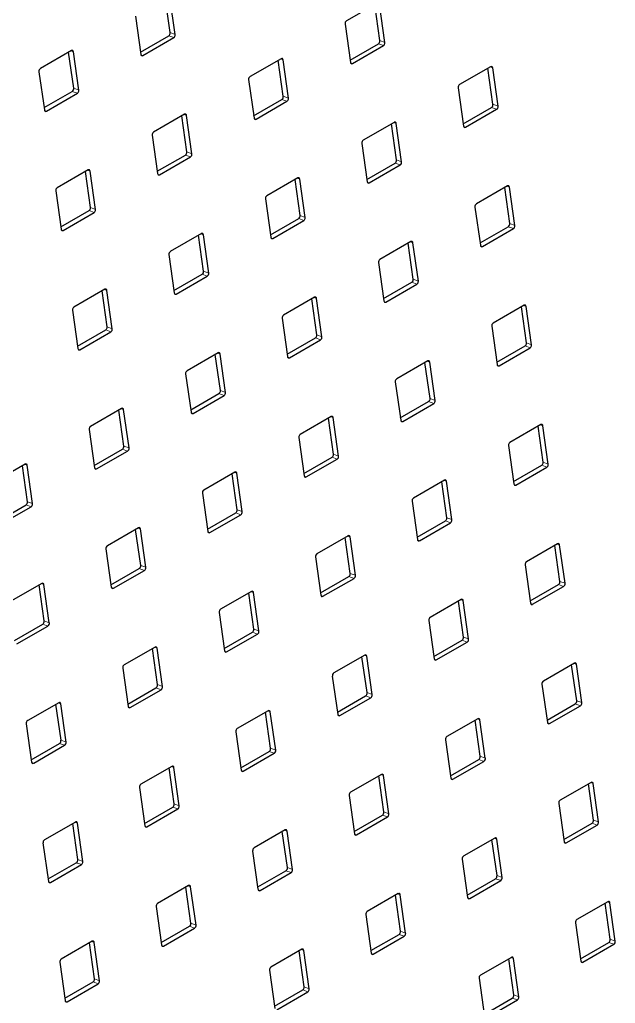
# Model space of a CAD drawing. Header units: millimetres. Extents: x -218071 to -203542, y 15363 to 51382.
# Drawn here: x -216912.12 to -216899.89, y 51063.83 to 51084.03 of the extents above; entities that cross this region are included whole.
import ezdxf

# ---------------------------------------------------------------- set-up
doc = ezdxf.new("R2010")
doc.units = ezdxf.units.MM
doc.header["$LTSCALE"] = 4
doc.layers.add('TPF-EQUIPEMENT', color=7, linetype='Continuous')

msp = doc.modelspace()

# ---------------------------------------------------------------- linework, layer by layer
at = {"layer": 'TPF-EQUIPEMENT', "color": 7, "linetype": 'Continuous', "lineweight": 25}
for p, q in [((-216909.03, 51083.766), (-216909.134, 51084.505)), ((-216908.926, 51083.727), (-216909.037, 51084.514)), ((-216904.774, 51084.373), (-216905.411, 51084.005)), ((-216904.727, 51083.601), (-216904.831, 51084.34)), ((-216904.622, 51083.562), (-216904.733, 51084.349)), ((-216909.744, 51084.106), (-216909.633, 51083.319)), ((-216905.44, 51083.941), (-216905.33, 51083.154)), ((-216909.64, 51083.367), (-216909.06, 51083.701)), ((-216909.592, 51083.295), (-216908.955, 51083.662)), ((-216905.336, 51083.202), (-216904.756, 51083.537)), ((-216905.288, 51083.13), (-216904.652, 51083.498)), ((-216911.058, 51083.395), (-216911.694, 51083.028)), ((-216911.01, 51082.623), (-216911.114, 51083.362)), ((-216910.906, 51082.584), (-216911.016, 51083.372)), ((-216906.754, 51083.23), (-216907.391, 51082.863)), ((-216906.602, 51082.419), (-216906.713, 51083.207)), ((-216906.707, 51082.458), (-216906.811, 51083.198)), ((-216902.451, 51083.065), (-216903.087, 51082.698)), ((-216902.403, 51082.293), (-216902.507, 51083.033)), ((-216902.299, 51082.254), (-216902.409, 51083.042)), ((-216911.724, 51082.963), (-216911.613, 51082.176)), ((-216907.42, 51082.799), (-216907.309, 51082.011)), ((-216903.116, 51082.634), (-216903.006, 51081.846)), ((-216911.62, 51082.224), (-216911.04, 51082.559)), ((-216911.572, 51082.152), (-216910.935, 51082.52)), ((-216907.316, 51082.059), (-216906.736, 51082.394)), ((-216907.268, 51081.988), (-216906.632, 51082.355)), ((-216903.013, 51081.894), (-216902.432, 51082.229)), ((-216902.964, 51081.823), (-216902.328, 51082.19)), ((-216908.734, 51082.087), (-216909.371, 51081.72)), ((-216908.687, 51081.315), (-216908.79, 51082.055)), ((-216908.582, 51081.276), (-216908.693, 51082.064)), ((-216904.431, 51081.922), (-216905.067, 51081.555)), ((-216904.383, 51081.15), (-216904.487, 51081.89)), ((-216904.279, 51081.111), (-216904.389, 51081.899)), ((-216909.4, 51081.656), (-216909.289, 51080.868)), ((-216905.096, 51081.491), (-216904.986, 51080.703)), ((-216909.296, 51080.916), (-216908.716, 51081.251)), ((-216909.248, 51080.845), (-216908.611, 51081.212)), ((-216904.992, 51080.751), (-216904.412, 51081.086)), ((-216904.944, 51080.68), (-216904.308, 51081.047)), ((-216910.714, 51080.945), (-216911.351, 51080.577)), ((-216910.667, 51080.173), (-216910.77, 51080.912)), ((-216910.562, 51080.134), (-216910.673, 51080.921)), ((-216906.411, 51080.78), (-216907.047, 51080.412)), ((-216906.363, 51080.008), (-216906.467, 51080.747)), ((-216906.259, 51079.969), (-216906.369, 51080.756)), ((-216902.107, 51080.615), (-216902.743, 51080.247)), ((-216902.059, 51079.843), (-216902.163, 51080.582)), ((-216901.955, 51079.804), (-216902.065, 51080.591)), ((-216911.38, 51080.513), (-216911.269, 51079.726)), ((-216907.076, 51080.348), (-216906.966, 51079.561)), ((-216902.773, 51080.183), (-216902.662, 51079.396)), ((-216911.276, 51079.774), (-216910.696, 51080.109)), ((-216911.228, 51079.702), (-216910.591, 51080.069)), ((-216906.972, 51079.609), (-216906.392, 51079.944)), ((-216906.924, 51079.537), (-216906.288, 51079.905)), ((-216902.669, 51079.444), (-216902.089, 51079.779)), ((-216908.39, 51079.637), (-216909.027, 51079.27)), ((-216908.343, 51078.865), (-216908.447, 51079.605)), ((-216908.238, 51078.826), (-216908.349, 51079.614)), ((-216902.621, 51079.372), (-216901.984, 51079.74)), ((-216904.087, 51079.472), (-216904.723, 51079.105)), ((-216904.039, 51078.7), (-216904.143, 51079.44)), ((-216903.935, 51078.661), (-216904.045, 51079.449)), ((-216909.056, 51079.206), (-216908.946, 51078.418)), ((-216904.752, 51079.041), (-216904.642, 51078.253)), ((-216908.952, 51078.466), (-216908.372, 51078.801)), ((-216908.904, 51078.395), (-216908.268, 51078.762)), ((-216904.649, 51078.301), (-216904.068, 51078.636)), ((-216904.6, 51078.23), (-216903.964, 51078.597)), ((-216910.37, 51078.494), (-216911.007, 51078.127)), ((-216910.323, 51077.722), (-216910.427, 51078.462)), ((-216910.218, 51077.683), (-216910.329, 51078.471)), ((-216906.067, 51078.329), (-216906.703, 51077.962)), ((-216906.019, 51077.557), (-216906.123, 51078.297)), ((-216905.915, 51077.518), (-216906.025, 51078.306)), ((-216901.763, 51078.165), (-216902.4, 51077.797)), ((-216911.036, 51078.063), (-216910.925, 51077.275)), ((-216901.716, 51077.393), (-216901.819, 51078.132)), ((-216901.611, 51077.354), (-216901.722, 51078.141)), ((-216906.732, 51077.898), (-216906.622, 51077.11)), ((-216910.932, 51077.323), (-216910.352, 51077.658)), ((-216910.884, 51077.252), (-216910.248, 51077.619)), ((-216902.429, 51077.733), (-216902.318, 51076.945)), ((-216906.629, 51077.158), (-216906.048, 51077.493)), ((-216906.58, 51077.087), (-216905.944, 51077.454)), ((-216908.047, 51077.187), (-216908.683, 51076.819)), ((-216907.999, 51076.415), (-216908.103, 51077.154)), ((-216907.895, 51076.376), (-216908.005, 51077.163)), ((-216902.325, 51076.994), (-216901.745, 51077.328)), ((-216902.277, 51076.922), (-216901.64, 51077.289)), ((-216903.743, 51077.022), (-216904.379, 51076.655)), ((-216903.695, 51076.25), (-216903.799, 51076.989)), ((-216903.591, 51076.211), (-216903.702, 51076.998)), ((-216908.712, 51076.755), (-216908.602, 51075.968)), ((-216904.409, 51076.59), (-216904.298, 51075.803)), ((-216908.608, 51076.016), (-216908.028, 51076.351)), ((-216908.56, 51075.944), (-216907.924, 51076.312)), ((-216904.305, 51075.851), (-216903.725, 51076.186)), ((-216904.257, 51075.779), (-216903.62, 51076.147)), ((-216910.027, 51076.044), (-216910.663, 51075.677)), ((-216909.979, 51075.272), (-216910.083, 51076.012)), ((-216909.875, 51075.233), (-216909.985, 51076.021)), ((-216905.723, 51075.879), (-216906.359, 51075.512)), ((-216905.675, 51075.107), (-216905.779, 51075.847)), ((-216905.571, 51075.068), (-216905.681, 51075.856)), ((-216910.692, 51075.613), (-216910.582, 51074.825)), ((-216901.419, 51075.714), (-216902.056, 51075.347)), ((-216901.372, 51074.942), (-216901.476, 51075.682)), ((-216901.267, 51074.903), (-216901.378, 51075.691)), ((-216906.389, 51075.448), (-216906.278, 51074.66)), ((-216910.588, 51074.873), (-216910.008, 51075.208)), ((-216910.54, 51074.802), (-216909.904, 51075.169)), ((-216902.085, 51075.283), (-216901.974, 51074.495)), ((-216906.285, 51074.708), (-216905.705, 51075.043)), ((-216906.237, 51074.637), (-216905.6, 51075.004)), ((-216912.006, 51074.901), (-216912.643, 51074.534)), ((-216911.959, 51074.129), (-216912.063, 51074.869)), ((-216911.854, 51074.09), (-216911.965, 51074.878)), ((-216907.703, 51074.736), (-216908.339, 51074.369)), ((-216907.551, 51073.925), (-216907.661, 51074.713)), ((-216901.981, 51074.543), (-216901.401, 51074.878)), ((-216901.933, 51074.472), (-216901.297, 51074.839)), ((-216907.655, 51073.965), (-216907.759, 51074.704)), ((-216903.399, 51074.572), (-216904.036, 51074.204)), ((-216903.352, 51073.8), (-216903.455, 51074.539)), ((-216903.247, 51073.761), (-216903.358, 51074.548)), ((-216908.368, 51074.305), (-216908.258, 51073.517)), ((-216904.065, 51074.14), (-216903.954, 51073.352)), ((-216912.568, 51073.73), (-216911.988, 51074.065)), ((-216912.52, 51073.659), (-216911.884, 51074.026)), ((-216908.265, 51073.565), (-216907.684, 51073.9)), ((-216908.216, 51073.494), (-216907.58, 51073.861)), ((-216903.961, 51073.401), (-216903.381, 51073.735)), ((-216909.683, 51073.594), (-216910.319, 51073.226)), ((-216909.635, 51072.822), (-216909.739, 51073.561)), ((-216909.531, 51072.783), (-216909.641, 51073.57)), ((-216903.913, 51073.329), (-216903.276, 51073.696)), ((-216905.379, 51073.429), (-216906.016, 51073.062)), ((-216905.332, 51072.657), (-216905.435, 51073.396)), ((-216905.227, 51072.618), (-216905.338, 51073.405)), ((-216910.348, 51073.162), (-216910.238, 51072.375)), ((-216901.076, 51073.264), (-216901.712, 51072.897)), ((-216901.028, 51072.492), (-216901.132, 51073.231)), ((-216900.924, 51072.453), (-216901.034, 51073.241)), ((-216906.045, 51072.997), (-216905.934, 51072.21)), ((-216910.245, 51072.423), (-216909.664, 51072.758)), ((-216910.196, 51072.351), (-216909.56, 51072.719)), ((-216901.741, 51072.832), (-216901.631, 51072.045)), ((-216905.941, 51072.258), (-216905.361, 51072.593)), ((-216905.893, 51072.186), (-216905.256, 51072.554)), ((-216911.663, 51072.451), (-216912.299, 51072.084)), ((-216911.615, 51071.679), (-216911.719, 51072.419)), ((-216911.511, 51071.64), (-216911.621, 51072.428)), ((-216901.637, 51072.093), (-216901.057, 51072.428)), ((-216901.589, 51072.022), (-216900.953, 51072.389)), ((-216907.359, 51072.286), (-216907.995, 51071.919)), ((-216907.311, 51071.514), (-216907.415, 51072.254)), ((-216907.207, 51071.475), (-216907.318, 51072.263)), ((-216903.055, 51072.121), (-216903.692, 51071.754)), ((-216903.008, 51071.349), (-216903.112, 51072.089)), ((-216902.903, 51071.31), (-216903.014, 51072.098)), ((-216908.025, 51071.855), (-216907.914, 51071.067)), ((-216903.721, 51071.69), (-216903.611, 51070.902)), ((-216912.224, 51071.28), (-216911.644, 51071.615)), ((-216912.176, 51071.209), (-216911.54, 51071.576)), ((-216907.921, 51071.115), (-216907.341, 51071.45)), ((-216907.873, 51071.044), (-216907.236, 51071.411)), ((-216903.617, 51070.95), (-216903.037, 51071.285)), ((-216909.339, 51071.143), (-216909.975, 51070.776)), ((-216909.291, 51070.372), (-216909.395, 51071.111)), ((-216909.187, 51070.333), (-216909.297, 51071.12)), ((-216903.569, 51070.879), (-216902.933, 51071.246)), ((-216905.035, 51070.979), (-216905.672, 51070.611)), ((-216904.988, 51070.207), (-216905.092, 51070.946)), ((-216904.883, 51070.168), (-216904.994, 51070.955)), ((-216910.005, 51070.712), (-216909.894, 51069.924)), ((-216900.732, 51070.814), (-216901.368, 51070.446)), ((-216900.684, 51070.042), (-216900.788, 51070.781)), ((-216900.58, 51070.003), (-216900.69, 51070.79)), ((-216905.701, 51070.547), (-216905.59, 51069.76)), ((-216909.901, 51069.973), (-216909.321, 51070.307)), ((-216909.853, 51069.901), (-216909.216, 51070.268)), ((-216901.397, 51070.382), (-216901.287, 51069.595)), ((-216905.597, 51069.808), (-216905.017, 51070.142)), ((-216905.549, 51069.736), (-216904.913, 51070.103)), ((-216911.319, 51070.001), (-216911.955, 51069.633)), ((-216911.271, 51069.229), (-216911.375, 51069.968)), ((-216911.167, 51069.19), (-216911.277, 51069.977)), ((-216901.294, 51069.643), (-216900.713, 51069.978)), ((-216901.245, 51069.571), (-216900.609, 51069.939)), ((-216907.015, 51069.836), (-216907.652, 51069.469)), ((-216906.968, 51069.064), (-216907.071, 51069.803)), ((-216906.863, 51069.025), (-216906.974, 51069.813)), ((-216902.712, 51069.671), (-216903.348, 51069.304)), ((-216911.984, 51069.569), (-216911.874, 51068.782)), ((-216902.664, 51068.899), (-216902.768, 51069.639)), ((-216902.56, 51068.86), (-216902.67, 51069.648)), ((-216907.681, 51069.404), (-216907.57, 51068.617)), ((-216911.881, 51068.83), (-216911.3, 51069.165)), ((-216911.832, 51068.758), (-216911.196, 51069.126)), ((-216903.377, 51069.24), (-216903.267, 51068.452)), ((-216907.577, 51068.665), (-216906.997, 51069)), ((-216907.529, 51068.593), (-216906.892, 51068.961)), ((-216908.995, 51068.693), (-216909.632, 51068.326)), ((-216908.948, 51067.921), (-216909.051, 51068.661)), ((-216908.843, 51067.882), (-216908.954, 51068.67)), ((-216903.273, 51068.5), (-216902.693, 51068.835)), ((-216903.225, 51068.429), (-216902.589, 51068.796)), ((-216904.692, 51068.528), (-216905.328, 51068.161)), ((-216904.644, 51067.756), (-216904.748, 51068.496)), ((-216904.539, 51067.717), (-216904.65, 51068.505)), ((-216909.661, 51068.262), (-216909.55, 51067.474)), ((-216900.388, 51068.363), (-216901.024, 51067.996)), ((-216900.34, 51067.591), (-216900.444, 51068.331)), ((-216900.236, 51067.552), (-216900.346, 51068.34)), ((-216905.357, 51068.097), (-216905.247, 51067.309)), ((-216909.557, 51067.522), (-216908.977, 51067.857)), ((-216901.054, 51067.932), (-216900.943, 51067.144)), ((-216909.509, 51067.451), (-216908.872, 51067.818)), ((-216905.253, 51067.357), (-216904.673, 51067.692)), ((-216905.205, 51067.286), (-216904.569, 51067.653)), ((-216910.975, 51067.55), (-216911.611, 51067.183)), ((-216910.927, 51066.779), (-216911.031, 51067.518)), ((-216910.823, 51066.74), (-216910.934, 51067.527)), ((-216900.95, 51067.192), (-216900.37, 51067.527)), ((-216900.902, 51067.121), (-216900.265, 51067.488)), ((-216906.671, 51067.386), (-216907.308, 51067.018)), ((-216906.624, 51066.614), (-216906.728, 51067.353)), ((-216906.519, 51066.575), (-216906.63, 51067.362)), ((-216911.641, 51067.119), (-216911.53, 51066.331)), ((-216902.368, 51067.221), (-216903.004, 51066.853)), ((-216902.32, 51066.449), (-216902.424, 51067.188)), ((-216902.216, 51066.41), (-216902.326, 51067.197)), ((-216907.337, 51066.954), (-216907.227, 51066.167)), ((-216911.537, 51066.38), (-216910.957, 51066.714)), ((-216911.489, 51066.308), (-216910.852, 51066.675)), ((-216903.033, 51066.789), (-216902.923, 51066.002)), ((-216907.233, 51066.215), (-216906.653, 51066.549)), ((-216907.185, 51066.143), (-216906.549, 51066.51)), ((-216908.651, 51066.243), (-216909.288, 51065.876)), ((-216902.93, 51066.05), (-216902.349, 51066.385)), ((-216902.881, 51065.978), (-216902.245, 51066.346)), ((-216908.604, 51065.471), (-216908.708, 51066.21)), ((-216908.499, 51065.432), (-216908.61, 51066.22)), ((-216904.348, 51066.078), (-216904.984, 51065.711)), ((-216904.3, 51065.306), (-216904.404, 51066.046)), ((-216904.196, 51065.267), (-216904.306, 51066.055)), ((-216900.044, 51065.913), (-216900.68, 51065.546)), ((-216899.997, 51065.141), (-216900.1, 51065.881)), ((-216899.892, 51065.102), (-216900.003, 51065.89)), ((-216909.317, 51065.811), (-216909.206, 51065.024)), ((-216905.013, 51065.647), (-216904.903, 51064.859)), ((-216900.71, 51065.482), (-216900.599, 51064.694)), ((-216909.213, 51065.072), (-216908.633, 51065.407)), ((-216909.165, 51065.001), (-216908.529, 51065.368)), ((-216904.91, 51064.907), (-216904.329, 51065.242)), ((-216910.631, 51065.1), (-216911.268, 51064.733)), ((-216910.584, 51064.328), (-216910.687, 51065.068)), ((-216910.479, 51064.289), (-216910.59, 51065.077)), ((-216904.861, 51064.836), (-216904.225, 51065.203)), ((-216900.606, 51064.742), (-216900.026, 51065.077)), ((-216900.558, 51064.671), (-216899.921, 51065.038)), ((-216906.328, 51064.935), (-216906.964, 51064.568)), ((-216906.28, 51064.163), (-216906.384, 51064.903)), ((-216906.176, 51064.124), (-216906.286, 51064.912)), ((-216911.297, 51064.669), (-216911.186, 51063.881)), ((-216902.024, 51064.77), (-216902.66, 51064.403)), ((-216901.976, 51063.998), (-216902.08, 51064.738)), ((-216901.872, 51063.959), (-216901.982, 51064.747)), ((-216906.993, 51064.504), (-216906.883, 51063.716)), ((-216911.193, 51063.929), (-216910.613, 51064.264)), ((-216911.145, 51063.858), (-216910.508, 51064.225)), ((-216902.69, 51064.339), (-216902.579, 51063.551)), ((-216906.889, 51063.764), (-216906.309, 51064.099)), ((-216906.841, 51063.693), (-216906.205, 51064.06)), ((-216902.586, 51063.599), (-216902.006, 51063.934)), ((-216902.538, 51063.528), (-216901.901, 51063.895))]:
    msp.add_line(p, q, dxfattribs=at)
at = {"layer": 'TPF-EQUIPEMENT', "color": 8, "linetype": 'Continuous', "lineweight": 18}
for p, q in [((-216909.06, 51083.701), (-216908.955, 51083.662)), ((-216909.03, 51083.766), (-216908.926, 51083.727)), ((-216904.756, 51083.537), (-216904.652, 51083.498)), ((-216904.727, 51083.601), (-216904.622, 51083.562)), ((-216911.066, 51083.39), (-216911.016, 51083.372)), ((-216909.631, 51083.31), (-216909.592, 51083.295)), ((-216906.763, 51083.225), (-216906.713, 51083.207)), ((-216905.328, 51083.145), (-216905.288, 51083.13)), ((-216902.459, 51083.06), (-216902.409, 51083.042)), ((-216911.01, 51082.623), (-216910.906, 51082.584)), ((-216911.04, 51082.559), (-216910.935, 51082.52)), ((-216906.736, 51082.394), (-216906.632, 51082.355)), ((-216906.707, 51082.458), (-216906.602, 51082.419)), ((-216902.432, 51082.229), (-216902.328, 51082.19)), ((-216902.403, 51082.293), (-216902.299, 51082.254)), ((-216911.611, 51082.167), (-216911.572, 51082.152)), ((-216908.742, 51082.083), (-216908.693, 51082.064)), ((-216907.307, 51082.002), (-216907.268, 51081.988)), ((-216904.439, 51081.918), (-216904.389, 51081.899)), ((-216903.004, 51081.837), (-216902.964, 51081.823)), ((-216908.716, 51081.251), (-216908.611, 51081.212)), ((-216908.687, 51081.315), (-216908.582, 51081.276)), ((-216904.412, 51081.086), (-216904.308, 51081.047)), ((-216904.383, 51081.15), (-216904.279, 51081.111)), ((-216910.722, 51080.94), (-216910.673, 51080.921)), ((-216909.287, 51080.86), (-216909.248, 51080.845)), ((-216906.419, 51080.775), (-216906.369, 51080.756)), ((-216904.984, 51080.695), (-216904.944, 51080.68)), ((-216902.115, 51080.61), (-216902.065, 51080.591)), ((-216910.667, 51080.173), (-216910.562, 51080.134)), ((-216910.696, 51080.109), (-216910.591, 51080.069)), ((-216906.363, 51080.008), (-216906.259, 51079.969)), ((-216906.392, 51079.944), (-216906.288, 51079.905)), ((-216902.089, 51079.779), (-216901.984, 51079.74)), ((-216902.059, 51079.843), (-216901.955, 51079.804)), ((-216911.267, 51079.717), (-216911.228, 51079.702)), ((-216908.399, 51079.632), (-216908.349, 51079.614)), ((-216906.964, 51079.552), (-216906.924, 51079.537)), ((-216904.095, 51079.467), (-216904.045, 51079.449)), ((-216902.66, 51079.387), (-216902.621, 51079.372)), ((-216908.372, 51078.801), (-216908.268, 51078.762)), ((-216908.343, 51078.865), (-216908.238, 51078.826)), ((-216904.068, 51078.636), (-216903.964, 51078.597)), ((-216904.039, 51078.7), (-216903.935, 51078.661)), ((-216910.379, 51078.49), (-216910.329, 51078.471)), ((-216908.943, 51078.409), (-216908.904, 51078.395)), ((-216906.075, 51078.325), (-216906.025, 51078.306)), ((-216904.64, 51078.244), (-216904.6, 51078.23)), ((-216901.771, 51078.16), (-216901.722, 51078.141)), ((-216910.352, 51077.658), (-216910.248, 51077.619)), ((-216910.323, 51077.722), (-216910.218, 51077.683)), ((-216906.019, 51077.557), (-216905.915, 51077.518)), ((-216906.048, 51077.493), (-216905.944, 51077.454)), ((-216901.716, 51077.393), (-216901.611, 51077.354)), ((-216910.923, 51077.267), (-216910.884, 51077.252)), ((-216908.055, 51077.182), (-216908.005, 51077.163)), ((-216901.745, 51077.328), (-216901.64, 51077.289)), ((-216906.62, 51077.102), (-216906.58, 51077.087)), ((-216903.751, 51077.017), (-216903.702, 51076.998)), ((-216902.316, 51076.937), (-216902.277, 51076.922)), ((-216908.028, 51076.351), (-216907.924, 51076.312)), ((-216907.999, 51076.415), (-216907.895, 51076.376)), ((-216903.725, 51076.186), (-216903.62, 51076.147)), ((-216903.695, 51076.25), (-216903.591, 51076.211)), ((-216910.035, 51076.039), (-216909.985, 51076.021)), ((-216908.6, 51075.959), (-216908.56, 51075.944)), ((-216905.731, 51075.874), (-216905.681, 51075.856)), ((-216904.296, 51075.794), (-216904.257, 51075.779)), ((-216901.428, 51075.709), (-216901.378, 51075.691)), ((-216910.008, 51075.208), (-216909.904, 51075.169)), ((-216909.979, 51075.272), (-216909.875, 51075.233)), ((-216905.705, 51075.043), (-216905.6, 51075.004)), ((-216905.675, 51075.107), (-216905.571, 51075.068)), ((-216901.372, 51074.942), (-216901.267, 51074.903)), ((-216912.015, 51074.897), (-216911.965, 51074.878)), ((-216910.58, 51074.816), (-216910.54, 51074.802)), ((-216907.711, 51074.732), (-216907.661, 51074.713)), ((-216901.401, 51074.878), (-216901.297, 51074.839)), ((-216906.276, 51074.651), (-216906.237, 51074.637)), ((-216903.407, 51074.567), (-216903.358, 51074.548)), ((-216901.972, 51074.487), (-216901.933, 51074.472)), ((-216911.959, 51074.129), (-216911.854, 51074.09)), ((-216911.988, 51074.065), (-216911.884, 51074.026)), ((-216907.655, 51073.965), (-216907.551, 51073.925)), ((-216907.684, 51073.9), (-216907.58, 51073.861)), ((-216903.381, 51073.735), (-216903.276, 51073.696)), ((-216903.352, 51073.8), (-216903.247, 51073.761)), ((-216909.691, 51073.589), (-216909.641, 51073.57)), ((-216908.256, 51073.509), (-216908.216, 51073.494)), ((-216905.387, 51073.424), (-216905.338, 51073.405)), ((-216903.952, 51073.344), (-216903.913, 51073.329)), ((-216901.084, 51073.259), (-216901.034, 51073.241)), ((-216909.664, 51072.758), (-216909.56, 51072.719)), ((-216909.635, 51072.822), (-216909.531, 51072.783)), ((-216905.361, 51072.593), (-216905.256, 51072.554)), ((-216905.332, 51072.657), (-216905.227, 51072.618)), ((-216901.028, 51072.492), (-216900.924, 51072.453)), ((-216911.671, 51072.446), (-216911.621, 51072.428)), ((-216910.236, 51072.366), (-216910.196, 51072.351)), ((-216901.057, 51072.428), (-216900.953, 51072.389)), ((-216907.367, 51072.281), (-216907.318, 51072.263)), ((-216905.932, 51072.201), (-216905.893, 51072.186)), ((-216903.064, 51072.116), (-216903.014, 51072.098)), ((-216901.629, 51072.036), (-216901.589, 51072.022)), ((-216911.644, 51071.615), (-216911.54, 51071.576)), ((-216911.615, 51071.679), (-216911.511, 51071.64)), ((-216907.311, 51071.514), (-216907.207, 51071.475)), ((-216907.341, 51071.45), (-216907.236, 51071.411)), ((-216903.037, 51071.285), (-216902.933, 51071.246)), ((-216903.008, 51071.349), (-216902.903, 51071.31)), ((-216909.347, 51071.139), (-216909.297, 51071.12)), ((-216907.912, 51071.058), (-216907.873, 51071.044)), ((-216905.044, 51070.974), (-216904.994, 51070.955)), ((-216903.608, 51070.894), (-216903.569, 51070.879)), ((-216900.74, 51070.809), (-216900.69, 51070.79)), ((-216909.321, 51070.307), (-216909.216, 51070.268)), ((-216909.291, 51070.372), (-216909.187, 51070.333)), ((-216905.017, 51070.142), (-216904.913, 51070.103)), ((-216904.988, 51070.207), (-216904.883, 51070.168)), ((-216911.327, 51069.996), (-216911.277, 51069.977)), ((-216909.892, 51069.916), (-216909.853, 51069.901)), ((-216900.713, 51069.978), (-216900.609, 51069.939)), ((-216900.684, 51070.042), (-216900.58, 51070.003)), ((-216907.023, 51069.831), (-216906.974, 51069.813)), ((-216905.588, 51069.751), (-216905.549, 51069.736)), ((-216902.72, 51069.666), (-216902.67, 51069.648)), ((-216901.285, 51069.586), (-216901.245, 51069.571)), ((-216911.3, 51069.165), (-216911.196, 51069.126)), ((-216911.271, 51069.229), (-216911.167, 51069.19)), ((-216906.968, 51069.064), (-216906.863, 51069.025)), ((-216906.997, 51069), (-216906.892, 51068.961)), ((-216902.664, 51068.899), (-216902.56, 51068.86)), ((-216911.872, 51068.773), (-216911.832, 51068.758)), ((-216909.003, 51068.688), (-216908.954, 51068.67)), ((-216902.693, 51068.835), (-216902.589, 51068.796)), ((-216907.568, 51068.608), (-216907.529, 51068.593)), ((-216904.7, 51068.524), (-216904.65, 51068.505)), ((-216903.265, 51068.443), (-216903.225, 51068.429)), ((-216900.396, 51068.359), (-216900.346, 51068.34)), ((-216908.977, 51067.857), (-216908.872, 51067.818)), ((-216908.948, 51067.921), (-216908.843, 51067.882)), ((-216904.673, 51067.692), (-216904.569, 51067.653)), ((-216904.644, 51067.756), (-216904.539, 51067.717)), ((-216910.983, 51067.546), (-216910.934, 51067.527)), ((-216909.548, 51067.466), (-216909.509, 51067.451)), ((-216900.37, 51067.527), (-216900.265, 51067.488)), ((-216900.34, 51067.591), (-216900.236, 51067.552)), ((-216906.68, 51067.381), (-216906.63, 51067.362)), ((-216905.245, 51067.301), (-216905.205, 51067.286)), ((-216902.376, 51067.216), (-216902.326, 51067.197)), ((-216900.941, 51067.136), (-216900.902, 51067.121)), ((-216910.957, 51066.714), (-216910.852, 51066.675)), ((-216910.927, 51066.779), (-216910.823, 51066.74)), ((-216906.653, 51066.549), (-216906.549, 51066.51)), ((-216906.624, 51066.614), (-216906.519, 51066.575)), ((-216902.32, 51066.449), (-216902.216, 51066.41)), ((-216911.528, 51066.323), (-216911.489, 51066.308)), ((-216908.66, 51066.238), (-216908.61, 51066.22)), ((-216902.349, 51066.385), (-216902.245, 51066.346)), ((-216907.224, 51066.158), (-216907.185, 51066.143)), ((-216904.356, 51066.073), (-216904.306, 51066.055)), ((-216902.921, 51065.993), (-216902.881, 51065.978)), ((-216900.052, 51065.908), (-216900.003, 51065.89)), ((-216908.604, 51065.471), (-216908.499, 51065.432)), ((-216908.633, 51065.407), (-216908.529, 51065.368)), ((-216904.329, 51065.242), (-216904.225, 51065.203)), ((-216904.3, 51065.306), (-216904.196, 51065.267)), ((-216910.639, 51065.095), (-216910.59, 51065.077)), ((-216909.204, 51065.015), (-216909.165, 51065.001)), ((-216900.026, 51065.077), (-216899.921, 51065.038)), ((-216899.997, 51065.141), (-216899.892, 51065.102)), ((-216906.336, 51064.931), (-216906.286, 51064.912)), ((-216904.901, 51064.85), (-216904.861, 51064.836)), ((-216902.032, 51064.766), (-216901.982, 51064.747)), ((-216900.597, 51064.685), (-216900.558, 51064.671)), ((-216910.613, 51064.264), (-216910.508, 51064.225)), ((-216910.584, 51064.328), (-216910.479, 51064.289)), ((-216906.309, 51064.099), (-216906.205, 51064.06)), ((-216906.28, 51064.163), (-216906.176, 51064.124)), ((-216911.184, 51063.873), (-216911.145, 51063.858)), ((-216902.006, 51063.934), (-216901.901, 51063.895)), ((-216901.976, 51063.998), (-216901.872, 51063.959))]:
    msp.add_line(p, q, dxfattribs=at)
at = {"layer": 'TPF-EQUIPEMENT', "color": 7, "linetype": 'Continuous', "lineweight": 25}
for centre, radius, start, end in [((-216905.373, 51083.95), 0.0672, 123.9011, 187.1338), ((-216909.097, 51083.757), 0.0672, 303.9011, 7.1338), ((-216908.993, 51083.718), 0.0672, 303.9011, 7.1338), ((-216904.794, 51083.592), 0.0672, 303.9011, 7.1338), ((-216904.689, 51083.553), 0.0672, 303.9011, 7.1338), ((-216911.043, 51083.372), 0.027, 358.9775, 122.2879), ((-216909.606, 51083.318), 0.027, 178.9775, 302.2879), ((-216906.74, 51083.207), 0.027, 358.9775, 122.2879), ((-216911.657, 51082.972), 0.0672, 123.9011, 187.1338), ((-216905.302, 51083.153), 0.027, 178.9775, 302.2879), ((-216902.436, 51083.042), 0.027, 358.9775, 122.2879), ((-216907.353, 51082.807), 0.0672, 123.9011, 187.1338), ((-216911.077, 51082.615), 0.0672, 303.9011, 7.1338), ((-216903.05, 51082.642), 0.0672, 123.9011, 187.1338), ((-216910.973, 51082.576), 0.0672, 303.9011, 7.1338), ((-216906.774, 51082.45), 0.0672, 303.9011, 7.1338), ((-216906.669, 51082.411), 0.0672, 303.9011, 7.1338), ((-216902.47, 51082.285), 0.0672, 303.9011, 7.1338), ((-216902.365, 51082.246), 0.0672, 303.9011, 7.1338), ((-216911.586, 51082.175), 0.027, 178.9775, 302.2879), ((-216908.72, 51082.064), 0.027, 358.9775, 122.2879), ((-216907.282, 51082.01), 0.027, 178.9775, 302.2879), ((-216904.416, 51081.9), 0.027, 358.9775, 122.2879), ((-216902.979, 51081.846), 0.027, 178.9775, 302.2879), ((-216909.333, 51081.664), 0.0672, 123.9011, 187.1338), ((-216905.03, 51081.499), 0.0672, 123.9011, 187.1338), ((-216908.753, 51081.307), 0.0672, 303.9011, 7.1338), ((-216908.649, 51081.268), 0.0672, 303.9011, 7.1338), ((-216904.45, 51081.142), 0.0672, 303.9011, 7.1338), ((-216904.345, 51081.103), 0.0672, 303.9011, 7.1338), ((-216910.7, 51080.922), 0.027, 358.9775, 122.2879), ((-216909.262, 51080.868), 0.027, 178.9775, 302.2879), ((-216906.396, 51080.757), 0.027, 358.9775, 122.2879), ((-216911.313, 51080.521), 0.0672, 123.9011, 187.1338), ((-216904.959, 51080.703), 0.027, 178.9775, 302.2879), ((-216902.092, 51080.592), 0.027, 358.9775, 122.2879), ((-216907.009, 51080.357), 0.0672, 123.9011, 187.1338), ((-216910.733, 51080.164), 0.0672, 303.9011, 7.1338), ((-216902.706, 51080.192), 0.0672, 123.9011, 187.1338), ((-216910.629, 51080.125), 0.0672, 303.9011, 7.1338), ((-216906.43, 51079.999), 0.0672, 303.9011, 7.1338), ((-216906.325, 51079.96), 0.0672, 303.9011, 7.1338), ((-216902.126, 51079.835), 0.0672, 303.9011, 7.1338), ((-216902.022, 51079.795), 0.0672, 303.9011, 7.1338), ((-216911.242, 51079.725), 0.027, 178.9775, 302.2879), ((-216908.376, 51079.614), 0.027, 358.9775, 122.2879), ((-216906.939, 51079.56), 0.027, 178.9775, 302.2879), ((-216904.072, 51079.449), 0.027, 358.9775, 122.2879), ((-216902.635, 51079.395), 0.027, 178.9775, 302.2879), ((-216908.989, 51079.214), 0.0672, 123.9011, 187.1338), ((-216904.686, 51079.049), 0.0672, 123.9011, 187.1338), ((-216908.41, 51078.857), 0.0672, 303.9011, 7.1338), ((-216908.305, 51078.818), 0.0672, 303.9011, 7.1338), ((-216904.106, 51078.692), 0.0672, 303.9011, 7.1338), ((-216904.002, 51078.653), 0.0672, 303.9011, 7.1338), ((-216910.356, 51078.471), 0.027, 358.9775, 122.2879), ((-216908.918, 51078.417), 0.027, 178.9775, 302.2879), ((-216906.052, 51078.307), 0.027, 358.9775, 122.2879), ((-216904.615, 51078.253), 0.027, 178.9775, 302.2879), ((-216901.749, 51078.142), 0.027, 358.9775, 122.2879), ((-216910.969, 51078.071), 0.0672, 123.9011, 187.1338), ((-216906.666, 51077.906), 0.0672, 123.9011, 187.1338), ((-216902.362, 51077.741), 0.0672, 123.9011, 187.1338), ((-216910.39, 51077.714), 0.0672, 303.9011, 7.1338), ((-216910.285, 51077.675), 0.0672, 303.9011, 7.1338), ((-216906.086, 51077.549), 0.0672, 303.9011, 7.1338), ((-216905.981, 51077.51), 0.0672, 303.9011, 7.1338), ((-216901.782, 51077.384), 0.0672, 303.9011, 7.1338), ((-216901.678, 51077.345), 0.0672, 303.9011, 7.1338), ((-216910.898, 51077.275), 0.027, 178.9775, 302.2879), ((-216908.032, 51077.164), 0.027, 358.9775, 122.2879), ((-216906.595, 51077.11), 0.027, 178.9775, 302.2879), ((-216903.729, 51076.999), 0.027, 358.9775, 122.2879), ((-216902.291, 51076.945), 0.027, 178.9775, 302.2879), ((-216908.646, 51076.764), 0.0672, 123.9011, 187.1338), ((-216904.342, 51076.599), 0.0672, 123.9011, 187.1338), ((-216908.066, 51076.406), 0.0672, 303.9011, 7.1338), ((-216907.961, 51076.367), 0.0672, 303.9011, 7.1338), ((-216903.762, 51076.242), 0.0672, 303.9011, 7.1338), ((-216903.658, 51076.203), 0.0672, 303.9011, 7.1338), ((-216910.012, 51076.021), 0.027, 358.9775, 122.2879), ((-216908.575, 51075.967), 0.027, 178.9775, 302.2879), ((-216905.708, 51075.856), 0.027, 358.9775, 122.2879), ((-216904.271, 51075.802), 0.027, 178.9775, 302.2879), ((-216910.625, 51075.621), 0.0672, 123.9011, 187.1338), ((-216901.405, 51075.691), 0.027, 358.9775, 122.2879), ((-216906.322, 51075.456), 0.0672, 123.9011, 187.1338), ((-216902.018, 51075.291), 0.0672, 123.9011, 187.1338), ((-216910.046, 51075.264), 0.0672, 303.9011, 7.1338), ((-216909.941, 51075.225), 0.0672, 303.9011, 7.1338), ((-216905.742, 51075.099), 0.0672, 303.9011, 7.1338), ((-216905.638, 51075.06), 0.0672, 303.9011, 7.1338), ((-216901.438, 51074.934), 0.0672, 303.9011, 7.1338), ((-216911.992, 51074.878), 0.027, 358.9775, 122.2879), ((-216910.555, 51074.825), 0.027, 178.9775, 302.2879), ((-216907.688, 51074.714), 0.027, 358.9775, 122.2879), ((-216901.334, 51074.895), 0.0672, 303.9011, 7.1338), ((-216906.251, 51074.66), 0.027, 178.9775, 302.2879), ((-216903.385, 51074.549), 0.027, 358.9775, 122.2879), ((-216908.302, 51074.313), 0.0672, 123.9011, 187.1338), ((-216901.947, 51074.495), 0.027, 178.9775, 302.2879), ((-216912.026, 51074.121), 0.0672, 303.9011, 7.1338), ((-216903.998, 51074.148), 0.0672, 123.9011, 187.1338), ((-216911.921, 51074.082), 0.0672, 303.9011, 7.1338), ((-216907.722, 51073.956), 0.0672, 303.9011, 7.1338), ((-216907.618, 51073.917), 0.0672, 303.9011, 7.1338), ((-216903.418, 51073.791), 0.0672, 303.9011, 7.1338), ((-216903.314, 51073.752), 0.0672, 303.9011, 7.1338), ((-216909.668, 51073.571), 0.027, 358.9775, 122.2879), ((-216908.231, 51073.517), 0.027, 178.9775, 302.2879), ((-216905.365, 51073.406), 0.027, 358.9775, 122.2879), ((-216903.927, 51073.352), 0.027, 178.9775, 302.2879), ((-216910.282, 51073.171), 0.0672, 123.9011, 187.1338), ((-216901.061, 51073.241), 0.027, 358.9775, 122.2879), ((-216905.978, 51073.006), 0.0672, 123.9011, 187.1338), ((-216901.674, 51072.841), 0.0672, 123.9011, 187.1338), ((-216909.702, 51072.813), 0.0672, 303.9011, 7.1338), ((-216909.597, 51072.774), 0.0672, 303.9011, 7.1338), ((-216905.398, 51072.649), 0.0672, 303.9011, 7.1338), ((-216905.294, 51072.61), 0.0672, 303.9011, 7.1338), ((-216901.095, 51072.484), 0.0672, 303.9011, 7.1338), ((-216911.648, 51072.428), 0.027, 358.9775, 122.2879), ((-216910.211, 51072.374), 0.027, 178.9775, 302.2879), ((-216907.345, 51072.263), 0.027, 358.9775, 122.2879), ((-216900.99, 51072.445), 0.0672, 303.9011, 7.1338), ((-216905.907, 51072.209), 0.027, 178.9775, 302.2879), ((-216903.041, 51072.098), 0.027, 358.9775, 122.2879), ((-216907.958, 51071.863), 0.0672, 123.9011, 187.1338), ((-216901.604, 51072.044), 0.027, 178.9775, 302.2879), ((-216903.654, 51071.698), 0.0672, 123.9011, 187.1338), ((-216911.682, 51071.671), 0.0672, 303.9011, 7.1338), ((-216911.577, 51071.632), 0.0672, 303.9011, 7.1338), ((-216907.378, 51071.506), 0.0672, 303.9011, 7.1338), ((-216907.274, 51071.467), 0.0672, 303.9011, 7.1338), ((-216903.075, 51071.341), 0.0672, 303.9011, 7.1338), ((-216902.97, 51071.302), 0.0672, 303.9011, 7.1338), ((-216909.324, 51071.121), 0.027, 358.9775, 122.2879), ((-216907.887, 51071.067), 0.027, 178.9775, 302.2879), ((-216905.021, 51070.956), 0.027, 358.9775, 122.2879), ((-216903.583, 51070.902), 0.027, 178.9775, 302.2879), ((-216909.938, 51070.72), 0.0672, 123.9011, 187.1338), ((-216900.717, 51070.791), 0.027, 358.9775, 122.2879), ((-216905.634, 51070.555), 0.0672, 123.9011, 187.1338), ((-216909.358, 51070.363), 0.0672, 303.9011, 7.1338), ((-216909.254, 51070.324), 0.0672, 303.9011, 7.1338), ((-216901.331, 51070.391), 0.0672, 123.9011, 187.1338), ((-216905.054, 51070.198), 0.0672, 303.9011, 7.1338), ((-216904.95, 51070.159), 0.0672, 303.9011, 7.1338), ((-216911.304, 51069.978), 0.027, 358.9775, 122.2879), ((-216909.867, 51069.924), 0.027, 178.9775, 302.2879), ((-216900.751, 51070.033), 0.0672, 303.9011, 7.1338), ((-216900.646, 51069.994), 0.0672, 303.9011, 7.1338), ((-216907.001, 51069.813), 0.027, 358.9775, 122.2879), ((-216905.563, 51069.759), 0.027, 178.9775, 302.2879), ((-216902.697, 51069.648), 0.027, 358.9775, 122.2879), ((-216911.918, 51069.578), 0.0672, 123.9011, 187.1338), ((-216907.614, 51069.413), 0.0672, 123.9011, 187.1338), ((-216901.26, 51069.594), 0.027, 178.9775, 302.2879), ((-216903.31, 51069.248), 0.0672, 123.9011, 187.1338), ((-216911.338, 51069.22), 0.0672, 303.9011, 7.1338), ((-216911.234, 51069.181), 0.0672, 303.9011, 7.1338), ((-216907.034, 51069.056), 0.0672, 303.9011, 7.1338), ((-216906.93, 51069.017), 0.0672, 303.9011, 7.1338), ((-216902.731, 51068.891), 0.0672, 303.9011, 7.1338), ((-216902.626, 51068.852), 0.0672, 303.9011, 7.1338), ((-216911.847, 51068.781), 0.027, 178.9775, 302.2879), ((-216908.981, 51068.67), 0.027, 358.9775, 122.2879), ((-216907.543, 51068.616), 0.027, 178.9775, 302.2879), ((-216904.677, 51068.505), 0.027, 358.9775, 122.2879), ((-216903.24, 51068.451), 0.027, 178.9775, 302.2879), ((-216909.594, 51068.27), 0.0672, 123.9011, 187.1338), ((-216900.373, 51068.341), 0.027, 358.9775, 122.2879), ((-216905.29, 51068.105), 0.0672, 123.9011, 187.1338), ((-216909.014, 51067.913), 0.0672, 303.9011, 7.1338), ((-216908.91, 51067.874), 0.0672, 303.9011, 7.1338), ((-216900.987, 51067.94), 0.0672, 123.9011, 187.1338), ((-216904.711, 51067.748), 0.0672, 303.9011, 7.1338), ((-216904.606, 51067.709), 0.0672, 303.9011, 7.1338), ((-216910.961, 51067.528), 0.027, 358.9775, 122.2879), ((-216909.523, 51067.474), 0.027, 178.9775, 302.2879), ((-216900.407, 51067.583), 0.0672, 303.9011, 7.1338), ((-216900.303, 51067.544), 0.0672, 303.9011, 7.1338), ((-216906.657, 51067.363), 0.027, 358.9775, 122.2879), ((-216905.22, 51067.309), 0.027, 178.9775, 302.2879), ((-216911.574, 51067.127), 0.0672, 123.9011, 187.1338), ((-216902.353, 51067.198), 0.027, 358.9775, 122.2879), ((-216900.916, 51067.144), 0.027, 178.9775, 302.2879), ((-216907.27, 51066.962), 0.0672, 123.9011, 187.1338), ((-216902.967, 51066.798), 0.0672, 123.9011, 187.1338), ((-216910.994, 51066.77), 0.0672, 303.9011, 7.1338), ((-216910.89, 51066.731), 0.0672, 303.9011, 7.1338), ((-216906.691, 51066.605), 0.0672, 303.9011, 7.1338), ((-216906.586, 51066.566), 0.0672, 303.9011, 7.1338), ((-216902.387, 51066.44), 0.0672, 303.9011, 7.1338), ((-216911.503, 51066.331), 0.027, 178.9775, 302.2879), ((-216908.637, 51066.22), 0.027, 358.9775, 122.2879), ((-216902.283, 51066.401), 0.0672, 303.9011, 7.1338), ((-216907.199, 51066.166), 0.027, 178.9775, 302.2879), ((-216904.333, 51066.055), 0.027, 358.9775, 122.2879), ((-216909.25, 51065.82), 0.0672, 123.9011, 187.1338), ((-216902.896, 51066.001), 0.027, 178.9775, 302.2879), ((-216900.03, 51065.89), 0.027, 358.9775, 122.2879), ((-216904.947, 51065.655), 0.0672, 123.9011, 187.1338), ((-216908.67, 51065.463), 0.0672, 303.9011, 7.1338), ((-216908.566, 51065.424), 0.0672, 303.9011, 7.1338), ((-216900.643, 51065.49), 0.0672, 123.9011, 187.1338), ((-216904.367, 51065.298), 0.0672, 303.9011, 7.1338), ((-216904.262, 51065.259), 0.0672, 303.9011, 7.1338), ((-216910.617, 51065.077), 0.027, 358.9775, 122.2879), ((-216909.179, 51065.023), 0.027, 178.9775, 302.2879), ((-216900.063, 51065.133), 0.0672, 303.9011, 7.1338), ((-216899.959, 51065.094), 0.0672, 303.9011, 7.1338), ((-216906.313, 51064.912), 0.027, 358.9775, 122.2879), ((-216904.876, 51064.858), 0.027, 178.9775, 302.2879), ((-216911.23, 51064.677), 0.0672, 123.9011, 187.1338), ((-216902.01, 51064.748), 0.027, 358.9775, 122.2879), ((-216900.572, 51064.694), 0.027, 178.9775, 302.2879), ((-216906.926, 51064.512), 0.0672, 123.9011, 187.1338), ((-216910.65, 51064.32), 0.0672, 303.9011, 7.1338), ((-216910.546, 51064.281), 0.0672, 303.9011, 7.1338), ((-216902.623, 51064.347), 0.0672, 123.9011, 187.1338), ((-216906.347, 51064.155), 0.0672, 303.9011, 7.1338), ((-216906.242, 51064.116), 0.0672, 303.9011, 7.1338), ((-216911.159, 51063.881), 0.027, 178.9775, 302.2879), ((-216902.043, 51063.99), 0.0672, 303.9011, 7.1338), ((-216901.939, 51063.951), 0.0672, 303.9011, 7.1338)]:
    msp.add_arc(centre, radius, start, end, dxfattribs=at)

doc.saveas('drawing.dxf')
